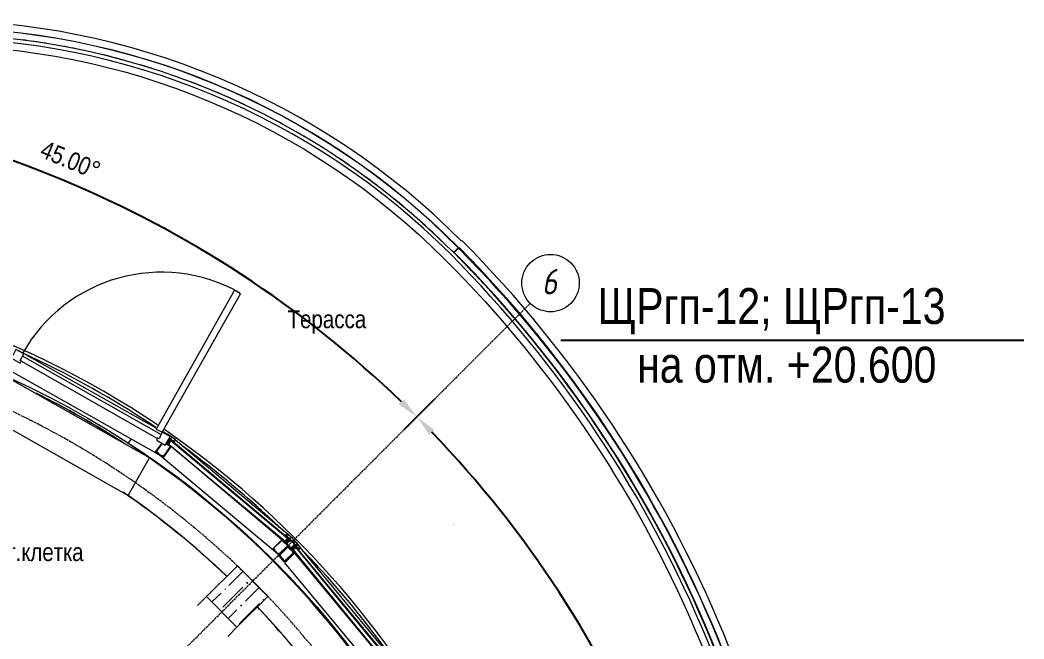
# Model space of a CAD drawing. Header units: millimetres. Extents: x 223 to 147055, y -17460 to 24540.
# Drawn here: x 104872 to 111869, y -1244 to 3067 of the extents above; entities that cross this region are included whole.
import ezdxf

# ---------------------------------------------------------------- set-up
doc = ezdxf.new("R2010")
doc.units = ezdxf.units.MM
doc.linetypes.add('ADSK_Линия сетки', pattern=[21, 12, -3, 3, -3])
for name, color, linetype, lineweight in [('A-ANNO-DIMS', 7, 'Continuous', 9), ('nadpisi', 84, 'Continuous', 13), ('S-GRID', 7, 'Continuous', 9), ('S-GRID-IDEN', 7, 'Continuous', 9), ('ЭЛ', 250, 'Continuous', 50)]:
    doc.layers.add(name, color=color, linetype=linetype, lineweight=lineweight)
for name, color, linetype in [('PDF _A-AREA', 7, 'Continuous'), ('PDF _A-CLNG', 7, 'Continuous'), ('PDF _A-DETL', 7, 'Continuous'), ('PDF _A-DETL-GENF', 7, 'Continuous'), ('PDF _A-DOOR', 7, 'Continuous'), ('PDF _A-DOOR-FRAM', 7, 'Continuous'), ('PDF _A-FLOR', 7, 'Continuous'), ('PDF _A-GLAZ-CURT', 7, 'Continuous'), ('PDF _A-GLAZ-CWMG', 7, 'Continuous'), ('PDF _I-WALL', 7, 'Continuous'), ('PDF _S-BEAM', 7, 'Continuous'), ('PDF _S-COLS', 7, 'Continuous'), ('PDF _S-RBAR-BNDY', 7, 'Continuous'), ('PDF _Ограждение', 7, 'Continuous'), ('PDF _Текст', 7, 'Continuous')]:
    doc.layers.add(name, color=color, linetype=linetype)
doc.styles.add('Arial', font='ARIALN.TTF', dxfattribs={"width": 0.85, "height": 400})
doc.styles.add('GOST Common_I', font='ARIALN.TTF', dxfattribs={"height": 175})
doc.styles.add('GOST Common_I_6', font='ARIALN.TTF', dxfattribs={"height": 125})
doc.styles.add('PDF ISOCPEUR Italic', font='ARIALN.TTF')
doc.dimstyles.new('Диагональ_-_Gost_2_5мм', dxfattribs={"dimscale": 304.8, "dimtxt": 125.714375, "dimasz": 0.492126, "dimexe": 0.393701, "dimexo": 0.246063, "dimgap": 0.287073, "dimtad": 1, "dimdec": 0, "dimzin": 0, "dimdsep": 46, "dimtxsty": 'GOST Common_I_6', "dimsah": 1, "dimcen": 0.09, "dimdle": 0.393701, "dimazin": 0, "dimtfac": 1, "dimtdec": 4, "dimtix": 1, "dimtmove": 0, "dimatfit": 3, "dimfxl": 1, "dimtvp": 1, "dimtfill": 1, "dimtolj": 1, "dimtzin": 0, "dimarcsym": 2})

# ---------------------------------------------------------------- blocks, each defined once
blk = doc.blocks.new('*D335')
at = {"layer": 'A-ANNO-DIMS', "color": 0, "lineweight": -2, "transparency": 16777216}
for p, q in [((86612.7, 26879.4), (86612.7, 26594.4)), ((92115.2, 24600.2), (91913.7, 24398.7))]:
    blk.add_line(p, q, dxfattribs=at)
blk.add_arc((86612.7, 19097.7), 7616.7, 46.12837, 88.87163, dxfattribs=at)
at = {"layer": 'A-ANNO-DIMS', "color": 0, "transparency": 16777216}
for points in [[(86762.4, 26687.9), (86762.9, 26737.9), (86612.7, 26714.4)], [(91908.9, 24606.4), (91873.9, 24570.7), (91998.5, 24483.5)]]:
    blk.add_solid(points, dxfattribs=at)
at = {"layer": 'Defpoints', "color": 0, "transparency": 16777216}
for p in [(86612.7, 26954.4), (90421, 25693.9), (92168.2, 24653.2), (86612.7, 19097.7)]:
    blk.add_point(p, dxfattribs=at)
at = {"layer": 'A-ANNO-DIMS', "color": 0, "transparency": 16777216, "insert": (89584.9, 26273.2), "char_height": 125, "width": 588.088, "attachment_point": 5, "rotation": 337.5, "style": 'GOST Common_I_6', "bg_fill": 3, "box_fill_scale": 1.1, "bg_fill_color": 256, "bg_fill_true_color": 13158600, "bg_fill_transparency": 0}
blk.add_mtext('\\A1;45.00°', dxfattribs=at)
blk = doc.blocks.new('*D336')
at = {"layer": 'A-ANNO-DIMS', "color": 0, "lineweight": -2, "transparency": 16777216}
for p, q in [((92115.2, 24600.2), (91913.7, 24398.7)), ((94394.4, 19097.7), (94109.4, 19097.7))]:
    blk.add_line(p, q, dxfattribs=at)
blk.add_arc((86612.7, 19097.7), 7616.7, 1.12837, 43.87163, dxfattribs=at)
at = {"layer": 'A-ANNO-DIMS', "color": 0, "transparency": 16777216}
for points in [[(92085.7, 24358.9), (92121.4, 24393.9), (91998.5, 24483.5)], [(94252.9, 19247.9), (94202.9, 19247.4), (94229.4, 19097.7)]]:
    blk.add_solid(points, dxfattribs=at)
at = {"layer": 'Defpoints', "color": 0, "transparency": 16777216}
for p in [(92168.2, 24653.2), (93969.9, 21069), (86612.7, 19097.7), (94469.4, 19097.7)]:
    blk.add_point(p, dxfattribs=at)
at = {"layer": 'A-ANNO-DIMS', "color": 0, "transparency": 16777216, "insert": (93788.2, 22069.9), "char_height": 125, "width": 588.088, "attachment_point": 5, "rotation": 292.5, "style": 'GOST Common_I_6', "bg_fill": 3, "box_fill_scale": 1.1, "bg_fill_color": 256, "bg_fill_true_color": 13158600, "bg_fill_transparency": 0}
blk.add_mtext('\\A1;45.00°', dxfattribs=at)
blk = doc.blocks.new('Ось сетки - D8-489723-1 этаж')
at = {"layer": 'S-GRID-IDEN'}
for start, end in [(360, 180), (180, 360)]:
    blk.add_arc((0, 0), 4, start, end, dxfattribs=at)
blk = doc.blocks.new('оси')
at = {"layer": 'S-GRID', "linetype": 'ADSK_Линия сетки'}
blk.add_arc((86612.7, 19097.7), 6000, 192.09621, 182.95219, dxfattribs=at)
at = {"layer": 'S-GRID-IDEN', "xscale": -49.99999999999998, "yscale": 49.99999999999998, "zscale": 49.99999999999998, "rotation": 314.9999999998913}
blk.add_blockref('Ось сетки - D8-489723-1 этаж', (92930.6, 25415.6), dxfattribs=at)
at = {"layer": 'S-GRID-IDEN', "insert": (92968.5, 25514.7), "char_height": 175, "width": 137.089, "attachment_point": 3, "rotation": 3.42305, "style": 'GOST Common_I'}
blk.add_mtext('{\\fGOST Common|b0|i1|c204|p34;\\W0.9;6}', dxfattribs=at)
at = {"layer": 'A-ANNO-DIMS'}
dim = blk.add_angular_dim_3p(base=(90421, 25693.9), center=(86612.7, 19097.7), p1=(92168.2, 24653.2), p2=(86612.7, 26954.4), dimstyle='Диагональ_-_Gost_2_5мм', override={"dimpost": '<>', "dimfxl": 6013.290219}, dxfattribs=at)
dim.commit()
dim.dimension.update_dxf_attribs({"geometry": '*D335', "text_midpoint": (89584.9, 26273.2)})
dim = blk.add_angular_dim_3p(base=(93969.9, 21069), center=(86612.7, 19097.7), p1=(94469.4, 19097.7), p2=(92168.2, 24653.2), dimstyle='Диагональ_-_Gost_2_5мм', override={"dimpost": '<>', "dimfxl": 6013.290219}, dxfattribs=at)
dim.commit()
dim.dimension.update_dxf_attribs({"geometry": '*D336', "text_midpoint": (93788.2, 22069.9)})
at = {"layer": 'S-GRID', "linetype": 'ADSK_Линия сетки'}
blk.add_line((86612.7, 19097.7), (92789.2, 25274.2), dxfattribs=at)

msp = doc.modelspace()

# ---------------------------------------------------------------- hatches: boundary and pattern name
at = {"layer": 'PDF _S-COLS', "lineweight": 15, "transparency": 33554559}
for points in [[(106455.1, -845.6), (106450.9, -849.8), (106446.7, -854), (106450.9, -858.3), (106455.1, -862.5), (106459.4, -858.3), (106463.6, -854), (106459.4, -849.8)], [(106412.8, -1002.2), (106408.6, -1006.4), (106404.3, -1010.7), (106408.6, -1014.9), (106412.8, -1019.1), (106417, -1014.9), (106421.3, -1010.7), (106417, -1006.4)]]:
    msp.add_hatch(color=256, dxfattribs=at).paths.add_polyline_path(points)

# ---------------------------------------------------------------- linework, layer by layer
at = {"layer": 'PDF _A-AREA', "lineweight": 15}
msp.add_lwpolyline([(106459.6, 2466.3, 0.013255), (106210.7, 2577.4, 0.01323), (105956.8, 2675)], format="xyb", dxfattribs=at)
for centre, radius, start, end in [((104240, -2171.4), 5141.5, 80.91981, 82.75447), ((104239.8, -2172.4), 5142.5, 77.83829, 79.65063), ((104240.1, -2171), 5141.1, 74.72355, 76.58583), ((104239.6, -2172.7), 5142.8, 71.49934, 73.5312), ((104240.3, -2170.7), 5140.7, 61.38593, 63.42415), ((104240.5, -2170.4), 5140.3, 58.33721, 60.19426), ((104239.8, -2171.6), 5141.7, 55.27232, 57.07941), ((104239.8, -2171.5), 5141.7, 52.16317, 53.99776), ((104240.2, -2171.1), 5141.1, 48.98254, 50.94916), ((104240.2, -2171), 5141, 45.49431, 47.90046), ((101975.1, -4427.7), 8341.7, 42.58848, 44.87361), ((101975.5, -4427.4), 8341.2, 40.24838, 41.8305), ((101973.7, -4428.8), 8343.5, 37.89198, 39.23751), ((101977.1, -4426.3), 8339.3, 35.50762, 36.78239), ((101973.2, -4429), 8344, 33.03618, 34.37066), ((101975, -4427.7), 8341.8, 30.5695, 31.97024), ((101975.5, -4427.5), 8341.3, 28.14141, 29.59167), ((101975.1, -4427.7), 8341.7, 25.61461, 26.85606), ((101975.8, -4427.4), 8340.9, 22.9174, 24.38421)]:
    msp.add_arc(centre, radius, start, end, dxfattribs=at)
at = {"layer": 'PDF _A-CLNG', "lineweight": 15}
for centre, radius, start, end in [((102246.1, -5079.6), 6398.6, 57.03549, 65.41258), ((102240.4, -5088), 6408.7, 56.05225, 56.3923), ((102245.2, -5080.8), 6400, 52.66871, 53.88244), ((102245.8, -5080), 6399.1, 50.15822, 51.37212), ((102245.9, -5079.8), 6398.8, 47.65315, 48.86161), ((102188.1, -5140.2), 6482.4, 46.095, 46.35527), ((102245.9, -5079.7), 6398.8, 42.63779, 43.84625), ((102244.1, -5081.3), 6401.2, 40.12776, 41.33577), ((102245.7, -5080), 6399.1, 37.61719, 38.82558)]:
    msp.add_arc(centre, radius, start, end, dxfattribs=at)
at = {"layer": 'PDF _A-DETL', "lineweight": 15}
msp.add_circle((102256, -5079.1), 6197.2, dxfattribs=at)
at = {"layer": 'PDF _A-DETL-GENF', "lineweight": 15}
for points in [[(105773.6, 18), (104816.9, 559.9)], [(104668.7, 297.4), (105625.4, -244.4)], [(105913.3, 132.3), (105917.5, 140.8), (105909, 132.3), (105896.3, 111.2), (105892.1, 111.2), (105892.1, 115.4), (105904.8, 132.3)], [(105896.3, 174.7), (105900.6, 183.1), (105955.6, 145), (105942.9, 153.5), (105930.2, 162), (105913.3, 170.4), (105904.8, 178.9), (105900.6, 174.7)], [(105896.3, 132.3), (105900.6, 136.6), (105900.6, 132.3), (105900.6, 136.6), (105909, 145), (105904.8, 136.6), (105904.8, 128.1), (105909, 132.3), (105904.8, 132.3), (105904.8, 136.6), (105913.3, 132.3), (105909, 132.3)], [(105904.8, 136.6), (105913.3, 145), (105917.5, 149.3), (105921.7, 153.5)], [(105921.7, 145), (105913.3, 149.3), (105909, 153.5), (105913.3, 153.5)], [(105909, 149.3), (105909, 145), (105913.3, 145)], [(105909, 145), (105909, 145)], [(105913.3, 153.5), (105913.3, 153.5)], [(105913.3, 149.3), (105913.3, 149.3)], [(105913.3, 145), (105913.3, 145)], [(105917.5, 153.5), (105917.5, 153.5)], [(105926, 140.8), (105921.7, 136.6), (105917.5, 136.6), (105917.5, 140.8), (105921.7, 145), (105938.7, 132.3)], [(105917.5, 140.8), (105917.5, 140.8)], [(105921.7, 149.3), (105921.7, 149.3)], [(105921.7, 149.3), (105926, 145), (105938.7, 136.6)], [(105921.7, 140.8), (105921.7, 145), (105921.7, 140.8)], [(105926, 149.3), (105926, 149.3)], [(105926, 145), (105926, 145)], [(105942.9, 136.6), (105947.1, 136.6), (105947.1, 140.8), (105947.1, 136.6), (105955.6, 145), (105947.1, 132.3), (105942.9, 128.1)], [(105913.3, 123.9), (105904.8, 111.2), (105904.8, 106.9), (105909, 111.2), (105913.3, 106.9), (105926, 98.5), (105870.9, 22.3), (105815.9, 60.4), (105862.5, 119.6), (105820.1, 60.4), (105824.4, 56.1), (105828.6, 56.1), (105832.8, 56.1), (105832.8, 51.9), (105858.2, 30.7)], [(105866.7, 26.5), (105870.9, 26.5), (105921.7, 98.5), (105917.5, 102.7), (105913.3, 98.5), (105896.3, 111.2), (105896.3, 115.4), (105892.1, 115.4), (105887.9, 115.4)], [(105887.9, 119.6), (105892.1, 119.6)], [(105900.6, 128.1), (105900.6, 132.3), (105892.1, 119.6), (105896.3, 119.6), (105896.3, 115.4), (105900.6, 115.4), (105900.6, 111.2)], [(105892.1, 119.6), (105892.1, 119.6)], [(105892.1, 119.6), (105892.1, 119.6)], [(105892.1, 115.4), (105892.1, 115.4)], [(105896.3, 115.4), (105896.3, 115.4)], [(105896.3, 111.2), (105896.3, 111.2)], [(105900.6, 136.6), (105900.6, 136.6)], [(105904.8, 106.9), (105900.6, 111.2), (105909, 123.9), (105909, 128.1)], [(105900.6, 115.4), (105900.6, 115.4)], [(105900.6, 111.2), (105900.6, 111.2)], [(105900.6, 111.2), (105900.6, 111.2)], [(105904.8, 128.1), (105904.8, 128.1)], [(105904.8, 111.2), (105904.8, 111.2)], [(105904.8, 106.9), (105904.8, 106.9)], [(105909, 106.9), (105909, 106.9)], [(105909, 106.9), (105909, 106.9)], [(105909, 102.7), (105913.3, 102.7)], [(105921.7, 136.6), (105913.3, 128.1)], [(105913.3, 128.1), (105913.3, 128.1)], [(105913.3, 123.9), (105913.3, 123.9)], [(105913.3, 106.9), (105913.3, 106.9)], [(105913.3, 106.9), (105913.3, 106.9)], [(105913.3, 102.7), (105913.3, 102.7)], [(105913.3, 102.7), (105913.3, 102.7)], [(105913.3, 98.5), (105913.3, 98.5)], [(105921.7, 136.6), (105921.7, 136.6)], [(105938.7, 136.6), (105938.7, 136.6)], [(105938.7, 132.3), (105938.7, 132.3)], [(105938.7, 132.3), (105938.7, 132.3)], [(105942.9, 132.3), (105942.9, 132.3)], [(105942.9, 132.3), (105942.9, 132.3)], [(105947.1, 136.6), (105947.1, 136.6)], [(105947.1, 132.3), (105947.1, 132.3)], [(105625.4, -244.4), (105773.6, 18)], [(105824.4, 56.1), (105824.4, 56.1)], [(105832.8, 51.9), (105832.8, 51.9)], [(105858.2, 35), (105862.5, 35), (105866.7, 30.7)], [(105858.2, 35), (105858.2, 35)], [(105866.7, 30.7), (105866.7, 30.7)], [(106738.8, -587.3), (106747.2, -595.8), (106679.5, -663.5), (106632.9, -617), (106700.7, -549.2), (106709.1, -557.7), (106713.4, -561.9), (106709.1, -566.2), (106713.4, -570.4)], [(106700.7, -557.7), (106704.9, -557.7), (106700.7, -553.5), (106637.2, -617), (106637.2, -621.2)], [(106704.9, -557.7), (106704.9, -557.7)], [(106709.1, -557.7), (106709.1, -557.7)], [(106713.4, -566.2), (106717.6, -566.2), (106726.1, -553.5), (106730.3, -557.7), (106730.3, -553.5), (106738.8, -545), (106743, -540.8), (106747.2, -540.8), (106755.7, -549.2), (106751.5, -545), (106755.7, -545), (106751.5, -549.2), (106743, -545), (106743, -549.2)], [(106743, -557.7), (106747.2, -553.5), (106743, -553.5), (106738.8, -561.9), (106717.6, -578.9), (106717.6, -574.6), (106734.5, -557.7), (106730.3, -561.9), (106726.1, -557.7), (106717.6, -570.4), (106721.8, -570.4), (106726.1, -574.6), (106721.8, -578.9), (106730.3, -583.1), (106734.5, -583.1)], [(106726.1, -519.6), (106726.1, -519.6)], [(106726.1, -523.8), (106726.1, -519.6)], [(106726.1, -523.8), (106726.1, -523.8)], [(106726.1, -523.8), (106726.1, -523.8)], [(106734.5, -566.2), (106726.1, -578.9), (106738.8, -566.2), (106747.2, -557.7), (106751.5, -553.5)], [(106730.3, -519.6), (106738.8, -511.1), (106730.3, -519.6), (106734.5, -519.6)], [(106730.3, -519.6), (106730.3, -519.6)], [(106738.8, -519.6), (106734.5, -519.6), (106730.3, -523.8), (106734.5, -523.8)], [(106730.3, -523.8), (106730.3, -523.8)], [(106730.3, -523.8), (106730.3, -523.8)], [(106730.3, -523.8), (106730.3, -523.8)], [(106751.5, -545), (106747.2, -545), (106743, -540.8), (106730.3, -528.1), (106743, -545)], [(106730.3, -528.1), (106730.3, -528.1)], [(106730.3, -528.1), (106730.3, -528.1)], [(106734.5, -528.1), (106730.3, -528.1)], [(106734.5, -528.1), (106734.5, -528.1)], [(106734.5, -553.5), (106738.8, -549.2), (106743, -549.2), (106734.5, -557.7)], [(106734.5, -561.9), (106738.8, -561.9), (106734.5, -557.7), (106734.5, -553.5), (106743, -557.7), (106738.8, -561.9)], [(106776.9, -557.7), (106772.6, -561.9), (106776.9, -561.9), (106781.1, -557.7), (106772.6, -545), (106759.9, -532.3), (106747.2, -523.8), (106738.8, -511.1), (106785.3, -557.7), (106776.9, -566.2), (106776.9, -570.4), (106776.9, -574.6), (106789.6, -591.6)], [(106738.8, -519.6), (106738.8, -519.6)], [(106738.8, -545), (106738.8, -549.2)], [(106738.8, -549.2), (106738.8, -549.2)], [(106743, -540.8), (106743, -540.8)], [(106743, -545), (106743, -545)], [(106743, -553.5), (106747.2, -549.2)], [(106751.5, -540.8), (106747.2, -540.8), (106747.2, -536.5), (106755.7, -545), (106751.5, -536.5)], [(106747.2, -540.8), (106747.2, -540.8)], [(106747.2, -553.5), (106747.2, -557.7)], [(106747.2, -553.5), (106747.2, -553.5)], [(106747.2, -557.7), (106747.2, -557.7)], [(106751.5, -545), (106751.5, -545)], [(106751.5, -549.2), (106751.5, -549.2)], [(106764.2, -566.2), (106751.5, -549.2)], [(106755.7, -545), (106755.7, -545)], [(106755.7, -549.2), (106764.2, -561.9), (106768.4, -561.9), (106772.6, -561.9), (106772.6, -557.7)], [(106755.7, -549.2), (106755.7, -549.2)], [(106772.6, -574.6), (106772.6, -570.4), (106776.9, -566.2), (106785.3, -561.9), (106798, -570.4), (106806.5, -583.1), (106815, -595.8), (106827.7, -608.5), (106785.3, -557.7), (106776.9, -566.2), (106785.3, -566.2)], [(106641.4, -621.2), (106641.4, -617), (106645.6, -621.2), (106645.6, -625.4), (106666.8, -646.6)], [(106645.6, -625.4), (106645.6, -625.4)], [(106776.9, -633.9), (106785.3, -642.4), (106713.4, -705.9), (106671, -655.1), (106743, -591.6), (106751.5, -604.3)], [(106675.3, -655.1), (106679.5, -659.3), (106743, -595.8), (106738.8, -591.6), (106734.5, -591.6), (106721.8, -578.9), (106721.8, -574.6), (106717.6, -570.4), (106717.6, -574.6)], [(106709.1, -693.2), (106709.1, -688.9), (106704.9, -688.9), (106683.7, -663.5), (106679.5, -659.3), (106675.3, -655.1), (106743, -595.8), (106747.2, -600), (106747.2, -604.3), (106751.5, -608.5)], [(106713.4, -574.6), (106700.7, -561.9)], [(106704.9, -561.9), (106704.9, -561.9)], [(106704.9, -561.9), (106704.9, -561.9)], [(106709.1, -561.9), (106709.1, -561.9)], [(106709.1, -561.9), (106709.1, -561.9)], [(106713.4, -561.9), (106713.4, -561.9)], [(106713.4, -566.2), (106713.4, -566.2)], [(106717.6, -570.4), (106717.6, -570.4)], [(106717.6, -570.4), (106717.6, -570.4)], [(106717.6, -570.4), (106717.6, -570.4)], [(106721.8, -570.4), (106721.8, -570.4)], [(106721.8, -578.9), (106721.8, -578.9)], [(106726.1, -574.6), (106726.1, -574.6)], [(106726.1, -578.9), (106726.1, -578.9)], [(106726.1, -578.9), (106730.3, -578.9), (106726.1, -583.1)], [(106726.1, -578.9), (106726.1, -578.9)], [(106730.3, -583.1), (106730.3, -583.1)], [(106730.3, -587.3), (106734.5, -587.3)], [(106734.5, -583.1), (106734.5, -583.1)], [(106734.5, -587.3), (106734.5, -587.3)], [(106734.5, -591.6), (106734.5, -591.6)], [(106738.8, -561.9), (106738.8, -566.2), (106738.8, -561.9)], [(106738.8, -566.2), (106738.8, -566.2)], [(106738.8, -566.2), (106738.8, -566.2)], [(106738.8, -587.3), (106738.8, -587.3)], [(106755.7, -621.2), (106743, -604.3)], [(106751.5, -604.3), (106751.5, -604.3)], [(106751.5, -604.3), (106751.5, -604.3)], [(106759.9, -617), (106755.7, -612.7), (106759.9, -612.7), (106772.6, -604.3)], [(106755.7, -604.3), (106755.7, -608.5)], [(106755.7, -608.5), (106755.7, -608.5)], [(106755.7, -612.7), (106755.7, -612.7)], [(106785.3, -608.5), (106789.6, -604.3), (106789.6, -600), (106781.1, -608.5), (106759.9, -625.4), (106759.9, -621.2), (106776.9, -604.3), (106785.3, -595.8), (106781.1, -595.8), (106781.1, -591.6), (106772.6, -600)], [(106776.9, -604.3), (106772.6, -608.5), (106772.6, -604.3), (106759.9, -617), (106764.2, -617), (106764.2, -621.2), (106768.4, -621.2), (106764.2, -625.4), (106772.6, -642.4)], [(106759.9, -612.7), (106759.9, -612.7)], [(106759.9, -621.2), (106759.9, -617), (106764.2, -621.2), (106764.2, -625.4), (106768.4, -629.7)], [(106759.9, -617), (106759.9, -617)], [(106759.9, -617), (106759.9, -617)], [(106764.2, -566.2), (106764.2, -566.2)], [(106764.2, -617), (106764.2, -617)], [(106764.2, -625.4), (106764.2, -625.4)], [(106768.4, -561.9), (106768.4, -561.9)], [(106772.6, -566.2), (106768.4, -570.4), (106768.4, -566.2), (106768.4, -561.9)], [(106768.4, -566.2), (106768.4, -566.2)], [(106768.4, -566.2), (106768.4, -566.2)], [(106776.9, -612.7), (106768.4, -625.4), (106781.1, -612.7), (106785.3, -612.7), (106793.8, -604.3), (106798, -604.3)], [(106768.4, -621.2), (106768.4, -621.2)], [(106768.4, -625.4), (106768.4, -625.4)], [(106768.4, -625.4), (106768.4, -625.4)], [(106768.4, -629.7), (106768.4, -629.7)], [(106768.4, -629.7), (106768.4, -629.7)], [(106772.6, -566.2), (106772.6, -566.2)], [(106772.6, -570.4), (106772.6, -570.4)], [(106772.6, -574.6), (106772.6, -574.6)], [(106772.6, -600), (106772.6, -600)], [(106772.6, -629.7), (106776.9, -629.7)], [(106772.6, -629.7), (106772.6, -629.7)], [(106776.9, -566.2), (106776.9, -566.2)], [(106776.9, -566.2), (106776.9, -566.2)], [(106776.9, -570.4), (106776.9, -570.4)], [(106776.9, -570.4), (106776.9, -570.4)], [(106776.9, -570.4), (106776.9, -570.4)], [(106785.3, -570.4), (106781.1, -570.4), (106776.9, -570.4), (106781.1, -574.6), (106781.1, -578.9), (106789.6, -587.3)], [(106776.9, -574.6), (106776.9, -574.6)], [(106776.9, -574.6), (106776.9, -574.6)], [(106776.9, -600), (106785.3, -595.8), (106789.6, -595.8)], [(106776.9, -608.5), (106781.1, -608.5), (106776.9, -604.3), (106776.9, -600), (106785.3, -608.5), (106781.1, -608.5)], [(106776.9, -608.5), (106776.9, -608.5)], [(106781.1, -574.6), (106781.1, -574.6)], [(106785.3, -591.6), (106781.1, -591.6)], [(106781.1, -612.7), (106781.1, -612.7)], [(106785.3, -566.2), (106785.3, -566.2)], [(106785.3, -595.8), (106785.3, -595.8)], [(106785.3, -612.7), (106785.3, -612.7)], [(106802.3, -595.8), (106793.8, -587.3), (106789.6, -591.6), (106793.8, -600)], [(106819.2, -617), (106819.2, -612.7), (106819.2, -608.5), (106815, -612.7), (106810.7, -612.7), (106806.5, -612.7), (106798, -600), (106789.6, -587.3), (106793.8, -595.8), (106798, -600)], [(106789.6, -587.3), (106789.6, -587.3)], [(106789.6, -591.6), (106789.6, -591.6)], [(106789.6, -600), (106793.8, -600), (106806.5, -617)], [(106789.6, -604.3), (106793.8, -604.3)], [(106789.6, -604.3), (106789.6, -604.3)], [(106793.8, -587.3), (106802.3, -595.8), (106798, -595.8), (106798, -591.6)], [(106798, -587.3), (106793.8, -591.6)], [(106793.8, -587.3), (106793.8, -587.3)], [(106793.8, -591.6), (106793.8, -591.6)], [(106793.8, -595.8), (106793.8, -595.8)], [(106793.8, -600), (106793.8, -600)], [(106793.8, -604.3), (106793.8, -604.3)], [(106798, -595.8), (106798, -595.8)], [(106798, -600), (106798, -600)], [(106806.5, -617), (106806.5, -617)], [(106810.7, -612.7), (106810.7, -612.7)], [(106815, -617), (106810.7, -612.7)], [(106810.7, -617), (106815, -617), (106810.7, -621.2)], [(106810.7, -617), (106810.7, -617)], [(106810.7, -617), (106810.7, -617)], [(106815, -617), (106815, -617)], [(106819.2, -617), (106827.7, -608.5), (106819.2, -617)], [(106819.2, -617), (106819.2, -617)], [(106671, -646.6), (106675.3, -650.8)], [(106671, -646.6), (106671, -646.6)], [(106675.3, -650.8), (106675.3, -650.8)], [(106675.3, -655.1), (106675.3, -655.1)], [(106679.5, -655.1), (106679.5, -655.1)], [(106679.5, -659.3), (106679.5, -659.3)], [(106683.7, -663.5), (106683.7, -663.5)], [(106683.7, -663.5), (106683.7, -663.5)], [(106704.9, -688.9), (106704.9, -688.9)], [(106709.1, -697.4), (106713.4, -701.6), (106781.1, -642.4), (106776.9, -638.1), (106776.9, -642.4)], [(106709.1, -693.2), (106709.1, -693.2)], [(106709.1, -697.4), (106709.1, -697.4)], [(106772.6, -633.9), (106772.6, -638.1)], [(106772.6, -633.9), (106772.6, -633.9)], [(106776.9, -633.9), (106776.9, -633.9)], [(106776.9, -633.9), (106776.9, -633.9)], [(106776.9, -638.1), (106776.9, -638.1)]]:
    msp.add_lwpolyline(points, dxfattribs=at)
for points in [[(105921.7, 149.3), (105917.5, 149.3), (105913.3, 153.5), (105926, 145), (105926, 149.3)], [(105917.5, 153.5), (105926, 149.3)]]:
    msp.add_lwpolyline(points, close=True, dxfattribs=at)
at = {"layer": 'PDF _A-DOOR', "lineweight": 15}
msp.add_lwpolyline([(105820.1, 217), (105862.5, 195.8), (106408.6, 1161), (106366.2, 1186.4)], close=True, dxfattribs=at)
msp.add_arc((105857.2, 199.5), 1111.3, 60.58946, 150.58946, dxfattribs=at)
at = {"layer": 'PDF _A-DOOR-FRAM', "lineweight": 15}
for points in [[(104812.6, 712.3), (104871.9, 678.4), (104880.4, 691.1), (104871.9, 695.4), (104897.3, 741.9), (104842.3, 771.6)], [(105883.6, 106.9), (105917.5, 166.2), (105862.5, 195.8), (105841.3, 149.3), (105828.6, 157.7), (105824.4, 140.8)]]:
    msp.add_lwpolyline(points, close=True, dxfattribs=at)
at = {"layer": 'PDF _A-FLOR', "lineweight": 15}
msp.add_lwpolyline([(105829.6, 246.9, 0.600453), (95826.3, -5079.6, 1), (108665.8, -5079.6, 0.247585), (105870.8, 218.9)], format="xyb", dxfattribs=at)
for centre, radius, start, end in [((102229.1, -5100.8), 5924.5, 46.48863, 55.43151), ((102209, -5119.9), 5952.2, 43.28694, 43.58765), ((102229, -5100.9), 5924.7, 40.79779, 43.13779)]:
    msp.add_arc(centre, radius, start, end, dxfattribs=at)
at = {"layer": 'PDF _A-GLAZ-CURT', "lineweight": 15}
for points in [[(105904.8, 115.4), (106734.5, -574.6), (106751.5, -557.7), (105921.7, 136.6)], [(106772.6, -621.2), (107505, -1510.2), (107526.2, -1493.2), (106793.8, -604.3)]]:
    msp.add_lwpolyline(points, close=True, dxfattribs=at)
at = {"layer": 'PDF _A-GLAZ-CWMG', "lineweight": 15}
for points in [[(106666.8, -650.8), (105841.3, 39.2), (104774.5, 640.3), (103470.7, 1050.9), (102319.2, 1165.2), (102319.2, 1262.6), (103458, 1148.3)], [(105824.4, 221.2), (104863.4, 763.1)], [(105858.2, 178.9), (104888.8, 725)], [(105828.6, 153.5), (104880.4, 691.1)], [(105862.5, 119.6), (105815.9, 60.4), (105870.9, 22.3), (105926, 98.5), (105904.8, 111.2), (105926, 140.8), (105942.9, 128.1), (105955.6, 145), (105900.6, 183.1), (105896.3, 174.7)], [(105900.6, 178.9), (105866.7, 200.1)], [(105909, 153.5), (105909, 149.3), (105900.6, 136.6)], [(105909, 149.3), (105909, 149.3)], [(105930.2, 162), (105926, 162)], [(106738.8, -540.8), (105926, 140.8)], [(105930.2, 162), (105930.2, 162)], [(106734.5, -511.1), (105955.6, 140.8)], [(106696.4, -553.5), (105921.7, 98.5)], [(106751.5, -553.5), (106751.5, -557.7)], [(106734.5, -574.6), (106730.3, -578.9)], [(106730.3, -578.9), (106730.3, -578.9)], [(107530.4, -1489), (106810.7, -621.2), (106806.5, -625.4)], [(107530.4, -1459.4), (106827.7, -608.5)], [(108453.2, -3736.9), (108601.4, -4892.6), (108601.4, -5019.6), (108508.3, -5019.6), (108504, -4901), (108360.1, -3724.2), (107996, -2602.4), (107428.8, -1569.4), (106717.6, -714.3), (106785.3, -646.6), (107488.1, -1493.2)], [(106789.6, -642.4), (106785.3, -646.6)]]:
    msp.add_lwpolyline(points, dxfattribs=at)
for points in [[(106785.3, -557.7), (106738.8, -511.1), (106721.8, -523.8), (106738.8, -540.8), (106717.6, -566.2), (106700.7, -549.2), (106632.9, -617), (106679.5, -663.5), (106747.2, -595.8), (106730.3, -578.9), (106751.5, -553.5), (106768.4, -570.4)], [(106785.3, -557.7), (106772.6, -570.4), (106785.3, -591.6), (106759.9, -612.7), (106743, -591.6), (106671, -655.1), (106713.4, -705.9), (106785.3, -642.4), (106768.4, -625.4), (106798, -604.3), (106810.7, -621.2), (106827.7, -608.5)]]:
    msp.add_lwpolyline(points, close=True, dxfattribs=at)
at = {"layer": 'PDF _I-WALL', "lineweight": 15}
for points in [[(105731.2, 284.7), (105727, 276.3)], [(105646.6, 149.3), (105625.4, 119.6)], [(105773.6, 18), (105773.6, 18)], [(106781.1, -561.9), (106781.1, -561.9)]]:
    msp.add_lwpolyline(points, dxfattribs=at)
msp.add_lwpolyline([(101141.1, -11180, 0.467725), (108445.7, -5079.6, 0.246441), (105768.6, 22.1, -0.246441), (108445.7, -5079.6, -0.467579), (101144, -11180.5)], format="xyb", dxfattribs=at)
for centre, radius, start, end in [((104240, -2171.2), 5238.7, 44.9176, 90), ((104240, -2171.2), 5141.3, 44.91761, 90), ((101975.1, -4427.7), 8439, 0, 44.9176), ((101975.1, -4427.7), 8341.7, 0, 44.9176), ((102248.7, -5075.7), 6393.9, 56.052, 57.03601), ((102246.8, -5078.6), 6198.3, 55.40387, 57.03568), ((102246, -5079.7), 6398.6, 46.1591, 54.01975), ((102246.1, -5079.6), 5899, 46.45566, 55.11845), ((102246.1, -5079.6), 6398.6, 34.93105, 44.12657), ((102246.1, -5079.6), 5899.1, 1.45569, 43.54432)]:
    msp.add_arc(centre, radius, start, end, dxfattribs=at)
at = {"layer": 'PDF _S-BEAM', "lineweight": 15}
for points in [[(107924.1, 1478.5), (107898.7, 1453.1), (107928.3, 1478.5, 0.201155), (104232.7, 3015.2, -0.201493), (107928.3, 1482.7)], [(110324.3, -4418.4, 0.197158), (107898.7, 1448.9, 0.000145), (107896.6, 1451)]]:
    msp.add_lwpolyline(points, format="xyb", dxfattribs=at)
for centre, radius, start, end in [((101985.7, -4431.3), 8381, 0.0881, 44.8417), ((101949.7, -4443.7), 8421.3, 0.17207, 44.7287), ((101992.3, -4426.3), 8327.8, 0.05384, 44.86851)]:
    msp.add_arc(centre, radius, start, end, dxfattribs=at)
at = {"layer": 'PDF _S-COLS', "lineweight": 15}
for points in [[(106319.7, -1226.6), (106383.2, -1163.1), (106599.1, -947.2), (106387.4, -735.5), (106171.5, -947.2), (106383.2, -1163.1)], [(106328.1, -871), (106425.5, -773.6)], [(106285.8, -1023.4), (106425.5, -883.7)], [(106298.5, -896.4), (106302.7, -896.4)], [(106442.4, -981), (106535.6, -887.9)], [(106108, -1010.7), (106171.5, -947.2)], [(106209.6, -985.3), (106273.1, -926)], [(106565.2, -968.3), (106569.4, -968.3)], [(106323.9, -1099.6), (106383.2, -1040.3)], [(106400.1, -1137.7), (106539.8, -998)]]:
    msp.add_lwpolyline(points, dxfattribs=at)
at = {"layer": 'PDF _S-RBAR-BNDY', "lineweight": 15}
msp.add_lwpolyline([(105593.3, 122.2, 0.028396), (104982.9, 468.1, -0.028396)], format="xyb", close=True, dxfattribs=at)
at = {"layer": 'PDF _Ограждение', "lineweight": 15}
for points in [[(103949, -13109.3), (104245.4, -13109.3, 0.198091), (107869, -11606.5, 0.197964), (110294.7, -5735), (110294.7, -4431.1, 0.197924), (107869, 1440.4, 0.197639), (104245.4, 2943.2), (100253.4, 2943.2, 0.197875), (96633.9, 1440.4, 0.198519), (94204, -4431.1)], [(100249.2, -13058.5, -0.1985), (96667.8, -11568.4, -0.198841), (94254.8, -5735), (94254.8, -4431.1, -0.198833), (96667.8, 1402.3, -0.198246), (100253.4, 2892.4), (104245.4, 2892.4, -0.198719), (107830.9, 1402.3, -0.198841), (110243.9, -4431.1), (110243.9, -5735, -0.198833), (107830.9, -11568.4, -0.19907), (104245.4, -13058.5), (103949, -13058.5)]]:
    msp.add_lwpolyline(points, format="xyb", dxfattribs=at)

# ---------------------------------------------------------------- texts
at = {"layer": 'PDF _Текст', "lineweight": 15, "attachment_point": 4, "style": 'PDF ISOCPEUR Italic'}
for s, insert, char_height in [('Терасса', (106735.6, 964.6), 125), ('Лест.клетка', (104530, -639.8), 124.999)]:
    msp.add_mtext(s, dxfattribs=dict(at, insert=insert, char_height=char_height))

# ---------------------------------------------------------------- next in the draw order: block references
msp.add_blockref('оси', (15638.8, -24180.7))

# ---------------------------------------------------------------- next in the draw order: linework, layer by layer
at = {"layer": 'ЭЛ', "color": 7, "lineweight": 25}
msp.add_line((111869.3, 835.2), (108640.7, 835.2), dxfattribs=at)
msp.add_lwpolyline([(108640.7, 835.2, 0, 0, 0), (107693.4, -789.9, 150, 0, 0), (107894.6, -448.8, 0, 0, 0), (103044.4, -8766.6, 0, 0, 0)], format="xyseb", dxfattribs=at)

# ---------------------------------------------------------------- next in the draw order: texts
at = {"layer": 'nadpisi', "color": 7, "style": 'Arial'}
for s, p in [('ЩРгп-12; ЩРгп-13', (108897.6, 950.3)), ('на отм. +20.600 ', (109172.8, 541.9))]:
    msp.add_text(s, height=250, dxfattribs=at).set_placement(p)

doc.saveas('drawing.dxf')
